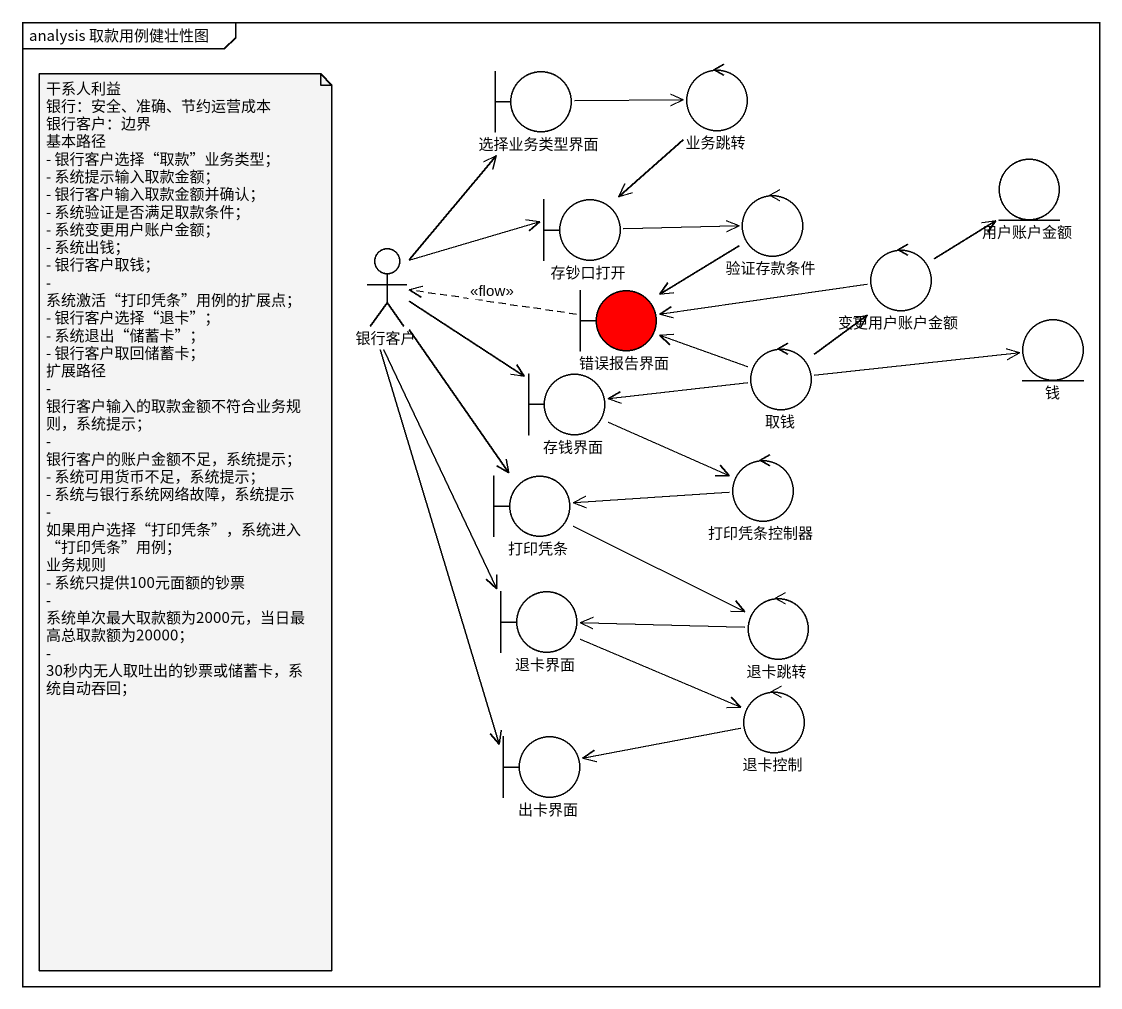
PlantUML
@startuml
mainframe analysis 取款用例健壮性图
boundary 选择业务类型界面
control 业务跳转
entity 用户账户金额
boundary 存钞口打开
control 验证存款条件
actor 银行客户
boundary 错误报告界面 #FF0000
control 变更用户账户金额
control 取钱
entity 钱
boundary 存钱界面
boundary 打印凭条
control 打印凭条控制器
boundary 退卡界面
control 退卡跳转
boundary 出卡界面
control 退卡控制
选择业务类型界面 -right-> 业务跳转
业务跳转 --> 存钞口打开
存钞口打开 -right-> 验证存款条件
验证存款条件 --> 错误报告界面
银行客户 -up-> 选择业务类型界面
银行客户 -right-> 存钞口打开
银行客户 -right-> 存钱界面
银行客户 --> 打印凭条
银行客户 --> 退卡界面
银行客户 --> 出卡界面
错误报告界面 .left.> 银行客户 : <<flow>>
变更用户账户金额 -up-> 用户账户金额
变更用户账户金额 -left-> 错误报告界面
取钱 -left-> 错误报告界面
取钱 -up-> 变更用户账户金额
取钱 -right-> 钱
取钱 -left-> 存钱界面
存钱界面 -right-> 打印凭条控制器
打印凭条 -right-> 退卡跳转
打印凭条控制器 -left-> 打印凭条
退卡界面 -right-> 退卡控制
退卡跳转 -left-> 退卡界面
退卡控制 -left-> 出卡界面
note as N1
  干系人利益
  银行：安全、准确、节约运营成本
  银行客户：边界
  基本路径
  - 银行客户选择“取款”业务类型；
  - 系统提示输入取款金额；
  - 银行客户输入取款金额并确认；
  - 系统验证是否满足取款条件；
  - 系统变更用户账户金额；
  - 系统出钱；
  - 银行客户取钱；
  - 系统激活“打印凭条”用例的扩展点；
  - 银行客户选择“退卡”；
  - 系统退出“储蓄卡”；
  - 银行客户取回储蓄卡；
  扩展路径
  - 银行客户输入的取款金额不符合业务规则，系统提示；
  - 银行客户的账户金额不足，系统提示；
  - 系统可用货币不足，系统提示；
  - 系统与银行系统网络故障，系统提示
  - 如果用户选择“打印凭条”，系统进入“打印凭条”用例；
  业务规则
  - 系统只提供100元面额的钞票
  - 系统单次最大取款额为2000元，当日最高总取款额为20000；
  - 30秒内无人取吐出的钞票或储蓄卡，系统自动吞回；
end note
@enduml
